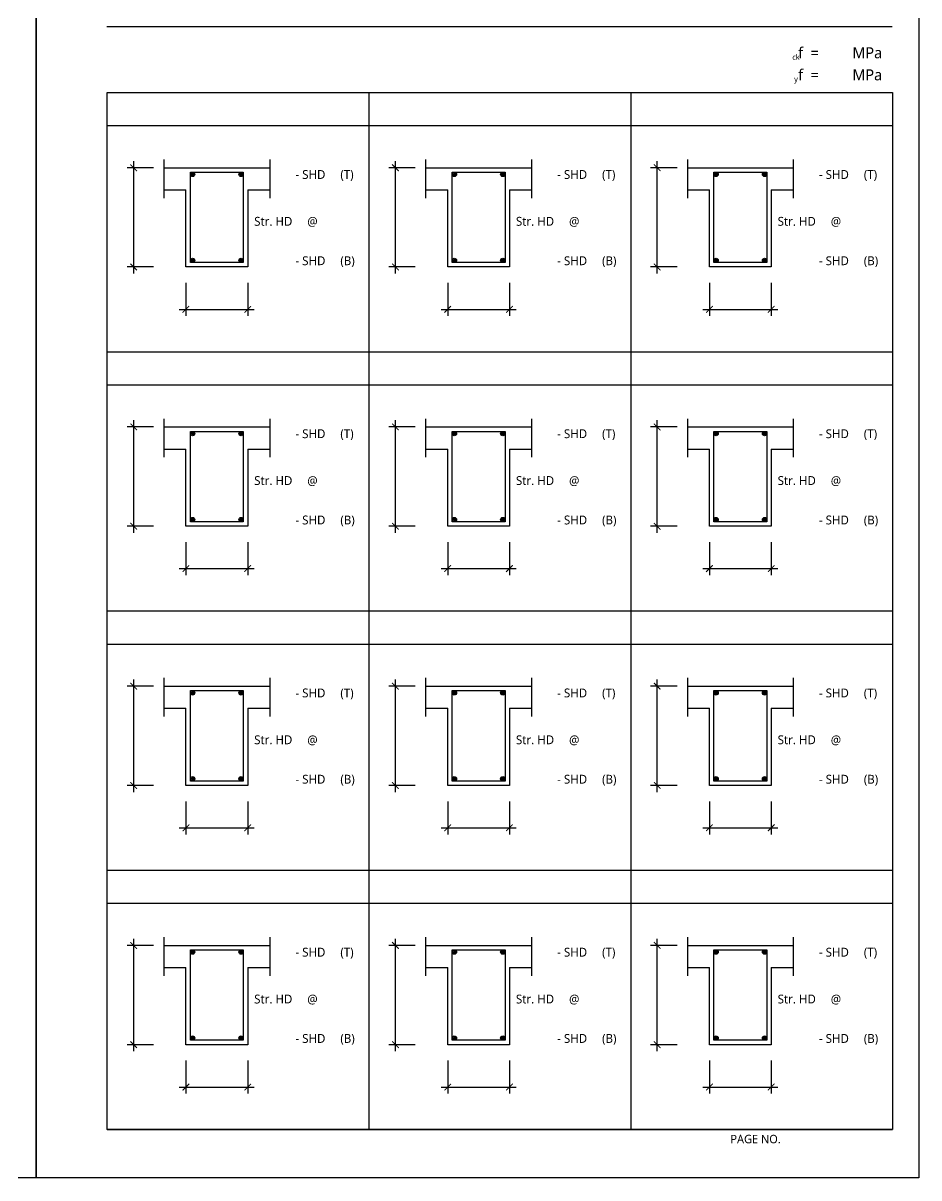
# Model space of a CAD drawing. Extents: x 62919 to 87660, y 70087 to 107139.
# Drawn here: x 70861 to 74923, y 70087 to 75321 of the extents above; entities that cross this region are included whole.
import ezdxf
from ezdxf.enums import TextEntityAlignment as Align

# ---------------------------------------------------------------- set-up
doc = ezdxf.new("R2010")
doc.units = 0
doc.header["$LTSCALE"] = 50
doc.header["$MEASUREMENT"] = 0
doc.header["$PDMODE"] = 3
doc.layers.get('0').update_dxf_attribs({"linetype": 'CONTINUOUS'})
doc.layers.get('DEFPOINTS').update_dxf_attribs({"color": 156, "linetype": 'CONTINUOUS'})
for name, color, linetype in [('2', 2, 'CONTINUOUS'), ('DIM', 7, 'CONTINUOUS'), ('H', 9, 'CONTINUOUS'), ('TEXT', 3, 'CONTINUOUS')]:
    doc.layers.add(name, color=color, linetype=linetype)
doc.styles.add('12', font='malgun.ttf')
doc.styles.get("Standard").update_dxf_attribs({"font": ''})
doc.styles.get('Standard').set_extended_font_data('Hancom Gothic')
doc.dimstyles.get("Standard").update_dxf_attribs({"dimtxt": 40, "dimasz": 50, "dimexe": 0.18, "dimexo": 0.0625, "dimgap": 20, "dimtad": 1, "dimdec": 0, "dimzin": 0, "dimdsep": 46, "dimtxsty": 'Standard', "dimblk1": 'DOTSMALL', "dimblk2": 'DOTSMALL', "dimsah": 1, "dimcen": 0.09, "dimclrd": 7, "dimclre": 7, "dimclrt": 7, "dimadec": 0, "dimazin": 0, "dimtfac": 1, "dimtdec": 4, "dimtofl": 0, "dimtmove": 0, "dimatfit": 3, "dimldrblk": 'DOTSMALL', "dimfxl": 1, "dimtolj": 1, "dimtzin": 0, "dimarcsym": 0})

# ---------------------------------------------------------------- blocks, each defined once
blk = doc.blocks.new('_ArchTick')
at = {"color": 0, "linetype": 'ByBlock', "const_width": 0.15}
blk.add_lwpolyline([(-0.5, -0.5), (0.5, 0.5)], dxfattribs=at)
blk = doc.blocks.new('*D82')
at = {"layer": 'DEFPOINTS', "color": 0, "transparency": 16777216}
for p in [(71599.7, 74143.5), (71879.7, 74143.5), (71879.7, 74023.7)]:
    blk.add_point(p, dxfattribs=at)
at = {"layer": 'DIM', "color": 7, "lineweight": -2, "transparency": 16777216}
for p, q in [((71599.7, 74143.5), (71599.7, 73993.7)), ((71879.7, 74143.5), (71879.7, 73993.7)), ((71569.7, 74023.7), (71909.7, 74023.7))]:
    blk.add_line(p, q, dxfattribs=at)
at = {"layer": 'DIM', "color": 7, "lineweight": -2, "transparency": 16777216, "xscale": 30, "yscale": 30, "zscale": 30, "rotation": 180}
blk.add_blockref('_ArchTick', (71599.7, 74023.7), dxfattribs=at)
at = {"layer": 'DIM', "color": 7, "lineweight": -2, "transparency": 16777216, "xscale": 30, "yscale": 30, "zscale": 30}
blk.add_blockref('_ArchTick', (71879.7, 74023.7), dxfattribs=at)
blk = doc.blocks.new('_DOTSMALL')
at = {"color": 0, "linetype": 'ByBlock', "const_width": 0.5}
blk.add_lwpolyline([(-0.0625, 0, 1), (0.0625, 0, 1)], format="xyb", close=True, dxfattribs=at)
blk = doc.blocks.new('*D83')
at = {"layer": 'DEFPOINTS', "color": 0, "transparency": 16777216}
for p in [(71362.7, 74665.6), (71452.6, 74665.6), (71452.6, 74215.6)]:
    blk.add_point(p, dxfattribs=at)
at = {"layer": 'DIM', "color": 7, "lineweight": -2, "transparency": 16777216}
for p, q in [((71362.7, 74185.6), (71362.7, 74695.6)), ((71452.6, 74665.6), (71332.7, 74665.6)), ((71452.6, 74215.6), (71332.7, 74215.6))]:
    blk.add_line(p, q, dxfattribs=at)
at = {"layer": 'DIM', "color": 7, "lineweight": -2, "transparency": 16777216, "xscale": 30, "yscale": 30, "zscale": 30}
for p, rotation in [((71362.7, 74665.6), 90), ((71362.7, 74215.6), 270)]:
    blk.add_blockref('_ArchTick', p, dxfattribs=dict(at, rotation=rotation))
blk = doc.blocks.new('*D72')
at = {"layer": 'DEFPOINTS', "color": 0, "transparency": 16777216}
for p in [(72786.4, 74143.5), (73066.4, 74143.5), (73066.4, 74023.7)]:
    blk.add_point(p, dxfattribs=at)
at = {"layer": 'DIM', "color": 7, "lineweight": -2, "transparency": 16777216}
for p, q in [((72786.4, 74143.5), (72786.4, 73993.7)), ((73066.4, 74143.5), (73066.4, 73993.7)), ((72756.4, 74023.7), (73096.4, 74023.7))]:
    blk.add_line(p, q, dxfattribs=at)
at = {"layer": 'DIM', "color": 7, "lineweight": -2, "transparency": 16777216, "xscale": 30, "yscale": 30, "zscale": 30, "rotation": 180}
blk.add_blockref('_ArchTick', (72786.4, 74023.7), dxfattribs=at)
at = {"layer": 'DIM', "color": 7, "lineweight": -2, "transparency": 16777216, "xscale": 30, "yscale": 30, "zscale": 30}
blk.add_blockref('_ArchTick', (73066.4, 74023.7), dxfattribs=at)
blk = doc.blocks.new('*D73')
at = {"layer": 'DEFPOINTS', "color": 0, "transparency": 16777216}
for p in [(72549.4, 74665.6), (72639.3, 74665.6), (72639.3, 74215.6)]:
    blk.add_point(p, dxfattribs=at)
at = {"layer": 'DIM', "color": 7, "lineweight": -2, "transparency": 16777216}
for p, q in [((72549.4, 74185.6), (72549.4, 74695.6)), ((72639.3, 74665.6), (72519.4, 74665.6)), ((72639.3, 74215.6), (72519.4, 74215.6))]:
    blk.add_line(p, q, dxfattribs=at)
at = {"layer": 'DIM', "color": 7, "lineweight": -2, "transparency": 16777216, "xscale": 30, "yscale": 30, "zscale": 30}
for p, rotation in [((72549.4, 74665.6), 90), ((72549.4, 74215.6), 270)]:
    blk.add_blockref('_ArchTick', p, dxfattribs=dict(at, rotation=rotation))
blk = doc.blocks.new('*D74')
at = {"layer": 'DEFPOINTS', "color": 0, "transparency": 16777216}
for p in [(73973.1, 74143.5), (74253.1, 74143.5), (74253.1, 74023.7)]:
    blk.add_point(p, dxfattribs=at)
at = {"layer": 'DIM', "color": 7, "lineweight": -2, "transparency": 16777216}
for p, q in [((73973.1, 74143.5), (73973.1, 73993.7)), ((74253.1, 74143.5), (74253.1, 73993.7)), ((73943.1, 74023.7), (74283.1, 74023.7))]:
    blk.add_line(p, q, dxfattribs=at)
at = {"layer": 'DIM', "color": 7, "lineweight": -2, "transparency": 16777216, "xscale": 30, "yscale": 30, "zscale": 30, "rotation": 180}
blk.add_blockref('_ArchTick', (73973.1, 74023.7), dxfattribs=at)
at = {"layer": 'DIM', "color": 7, "lineweight": -2, "transparency": 16777216, "xscale": 30, "yscale": 30, "zscale": 30}
blk.add_blockref('_ArchTick', (74253.1, 74023.7), dxfattribs=at)
blk = doc.blocks.new('*D75')
at = {"layer": 'DEFPOINTS', "color": 0, "transparency": 16777216}
for p in [(73736.1, 74665.6), (73826, 74665.6), (73826, 74215.6)]:
    blk.add_point(p, dxfattribs=at)
at = {"layer": 'DIM', "color": 7, "lineweight": -2, "transparency": 16777216}
for p, q in [((73736.1, 74185.6), (73736.1, 74695.6)), ((73826, 74665.6), (73706.1, 74665.6)), ((73826, 74215.6), (73706.1, 74215.6))]:
    blk.add_line(p, q, dxfattribs=at)
at = {"layer": 'DIM', "color": 7, "lineweight": -2, "transparency": 16777216, "xscale": 30, "yscale": 30, "zscale": 30}
for p, rotation in [((73736.1, 74665.6), 90), ((73736.1, 74215.6), 270)]:
    blk.add_blockref('_ArchTick', p, dxfattribs=dict(at, rotation=rotation))
blk = doc.blocks.new('*D76')
at = {"layer": 'DEFPOINTS', "color": 0, "transparency": 16777216}
for p in [(71599.7, 72968.5), (71879.7, 72968.5), (71879.7, 72848.7)]:
    blk.add_point(p, dxfattribs=at)
at = {"layer": 'DIM', "color": 7, "lineweight": -2, "transparency": 16777216}
for p, q in [((71599.7, 72968.5), (71599.7, 72818.7)), ((71879.7, 72968.5), (71879.7, 72818.7)), ((71569.7, 72848.7), (71909.7, 72848.7))]:
    blk.add_line(p, q, dxfattribs=at)
at = {"layer": 'DIM', "color": 7, "lineweight": -2, "transparency": 16777216, "xscale": 30, "yscale": 30, "zscale": 30, "rotation": 180}
blk.add_blockref('_ArchTick', (71599.7, 72848.7), dxfattribs=at)
at = {"layer": 'DIM', "color": 7, "lineweight": -2, "transparency": 16777216, "xscale": 30, "yscale": 30, "zscale": 30}
blk.add_blockref('_ArchTick', (71879.7, 72848.7), dxfattribs=at)
blk = doc.blocks.new('*D77')
at = {"layer": 'DEFPOINTS', "color": 0, "transparency": 16777216}
for p in [(71362.7, 73490.6), (71452.6, 73490.6), (71452.6, 73040.6)]:
    blk.add_point(p, dxfattribs=at)
at = {"layer": 'DIM', "color": 7, "lineweight": -2, "transparency": 16777216}
for p, q in [((71452.6, 73490.6), (71332.7, 73490.6)), ((71362.7, 73010.6), (71362.7, 73520.6)), ((71452.6, 73040.6), (71332.7, 73040.6))]:
    blk.add_line(p, q, dxfattribs=at)
at = {"layer": 'DIM', "color": 7, "lineweight": -2, "transparency": 16777216, "xscale": 30, "yscale": 30, "zscale": 30}
for p, rotation in [((71362.7, 73490.6), 90), ((71362.7, 73040.6), 270)]:
    blk.add_blockref('_ArchTick', p, dxfattribs=dict(at, rotation=rotation))
blk = doc.blocks.new('*D78')
at = {"layer": 'DEFPOINTS', "color": 0, "transparency": 16777216}
for p in [(72786.4, 72968.5), (73066.4, 72968.5), (73066.4, 72848.7)]:
    blk.add_point(p, dxfattribs=at)
at = {"layer": 'DIM', "color": 7, "lineweight": -2, "transparency": 16777216}
for p, q in [((72786.4, 72968.5), (72786.4, 72818.7)), ((73066.4, 72968.5), (73066.4, 72818.7)), ((72756.4, 72848.7), (73096.4, 72848.7))]:
    blk.add_line(p, q, dxfattribs=at)
at = {"layer": 'DIM', "color": 7, "lineweight": -2, "transparency": 16777216, "xscale": 30, "yscale": 30, "zscale": 30, "rotation": 180}
blk.add_blockref('_ArchTick', (72786.4, 72848.7), dxfattribs=at)
at = {"layer": 'DIM', "color": 7, "lineweight": -2, "transparency": 16777216, "xscale": 30, "yscale": 30, "zscale": 30}
blk.add_blockref('_ArchTick', (73066.4, 72848.7), dxfattribs=at)
blk = doc.blocks.new('*D79')
at = {"layer": 'DEFPOINTS', "color": 0, "transparency": 16777216}
for p in [(72549.4, 73490.6), (72639.3, 73490.6), (72639.3, 73040.6)]:
    blk.add_point(p, dxfattribs=at)
at = {"layer": 'DIM', "color": 7, "lineweight": -2, "transparency": 16777216}
for p, q in [((72639.3, 73490.6), (72519.4, 73490.6)), ((72549.4, 73010.6), (72549.4, 73520.6)), ((72639.3, 73040.6), (72519.4, 73040.6))]:
    blk.add_line(p, q, dxfattribs=at)
at = {"layer": 'DIM', "color": 7, "lineweight": -2, "transparency": 16777216, "xscale": 30, "yscale": 30, "zscale": 30}
for p, rotation in [((72549.4, 73490.6), 90), ((72549.4, 73040.6), 270)]:
    blk.add_blockref('_ArchTick', p, dxfattribs=dict(at, rotation=rotation))
blk = doc.blocks.new('*D80')
at = {"layer": 'DEFPOINTS', "color": 0, "transparency": 16777216}
for p in [(73973.1, 72968.5), (74253.1, 72968.5), (74253.1, 72848.7)]:
    blk.add_point(p, dxfattribs=at)
at = {"layer": 'DIM', "color": 7, "lineweight": -2, "transparency": 16777216}
for p, q in [((73973.1, 72968.5), (73973.1, 72818.7)), ((74253.1, 72968.5), (74253.1, 72818.7)), ((73943.1, 72848.7), (74283.1, 72848.7))]:
    blk.add_line(p, q, dxfattribs=at)
at = {"layer": 'DIM', "color": 7, "lineweight": -2, "transparency": 16777216, "xscale": 30, "yscale": 30, "zscale": 30, "rotation": 180}
blk.add_blockref('_ArchTick', (73973.1, 72848.7), dxfattribs=at)
at = {"layer": 'DIM', "color": 7, "lineweight": -2, "transparency": 16777216, "xscale": 30, "yscale": 30, "zscale": 30}
blk.add_blockref('_ArchTick', (74253.1, 72848.7), dxfattribs=at)
blk = doc.blocks.new('*D81')
at = {"layer": 'DEFPOINTS', "color": 0, "transparency": 16777216}
for p in [(73736.1, 73490.6), (73826, 73490.6), (73826, 73040.6)]:
    blk.add_point(p, dxfattribs=at)
at = {"layer": 'DIM', "color": 7, "lineweight": -2, "transparency": 16777216}
for p, q in [((73826, 73490.6), (73706.1, 73490.6)), ((73736.1, 73010.6), (73736.1, 73520.6)), ((73826, 73040.6), (73706.1, 73040.6))]:
    blk.add_line(p, q, dxfattribs=at)
at = {"layer": 'DIM', "color": 7, "lineweight": -2, "transparency": 16777216, "xscale": 30, "yscale": 30, "zscale": 30}
for p, rotation in [((73736.1, 73490.6), 90), ((73736.1, 73040.6), 270)]:
    blk.add_blockref('_ArchTick', p, dxfattribs=dict(at, rotation=rotation))
blk = doc.blocks.new('*D60')
at = {"layer": 'DEFPOINTS', "color": 0, "transparency": 16777216}
for p in [(71599.7, 71793.5), (71879.7, 71793.5), (71879.7, 71673.7)]:
    blk.add_point(p, dxfattribs=at)
at = {"layer": 'DIM', "color": 7, "lineweight": -2, "transparency": 16777216}
for p, q in [((71599.7, 71793.5), (71599.7, 71643.7)), ((71879.7, 71793.5), (71879.7, 71643.7)), ((71569.7, 71673.7), (71909.7, 71673.7))]:
    blk.add_line(p, q, dxfattribs=at)
at = {"layer": 'DIM', "color": 7, "lineweight": -2, "transparency": 16777216, "xscale": 30, "yscale": 30, "zscale": 30, "rotation": 180}
blk.add_blockref('_ArchTick', (71599.7, 71673.7), dxfattribs=at)
at = {"layer": 'DIM', "color": 7, "lineweight": -2, "transparency": 16777216, "xscale": 30, "yscale": 30, "zscale": 30}
blk.add_blockref('_ArchTick', (71879.7, 71673.7), dxfattribs=at)
blk = doc.blocks.new('*D61')
at = {"layer": 'DEFPOINTS', "color": 0, "transparency": 16777216}
for p in [(71362.7, 72315.6), (71452.6, 72315.6), (71452.6, 71865.6)]:
    blk.add_point(p, dxfattribs=at)
at = {"layer": 'DIM', "color": 7, "lineweight": -2, "transparency": 16777216}
for p, q in [((71362.7, 71835.6), (71362.7, 72345.6)), ((71452.6, 72315.6), (71332.7, 72315.6)), ((71452.6, 71865.6), (71332.7, 71865.6))]:
    blk.add_line(p, q, dxfattribs=at)
at = {"layer": 'DIM', "color": 7, "lineweight": -2, "transparency": 16777216, "xscale": 30, "yscale": 30, "zscale": 30}
for p, rotation in [((71362.7, 72315.6), 90), ((71362.7, 71865.6), 270)]:
    blk.add_blockref('_ArchTick', p, dxfattribs=dict(at, rotation=rotation))
blk = doc.blocks.new('*D62')
at = {"layer": 'DEFPOINTS', "color": 0, "transparency": 16777216}
for p in [(72786.4, 71793.5), (73066.4, 71793.5), (73066.4, 71673.7)]:
    blk.add_point(p, dxfattribs=at)
at = {"layer": 'DIM', "color": 7, "lineweight": -2, "transparency": 16777216}
for p, q in [((72786.4, 71793.5), (72786.4, 71643.7)), ((73066.4, 71793.5), (73066.4, 71643.7)), ((72756.4, 71673.7), (73096.4, 71673.7))]:
    blk.add_line(p, q, dxfattribs=at)
at = {"layer": 'DIM', "color": 7, "lineweight": -2, "transparency": 16777216, "xscale": 30, "yscale": 30, "zscale": 30, "rotation": 180}
blk.add_blockref('_ArchTick', (72786.4, 71673.7), dxfattribs=at)
at = {"layer": 'DIM', "color": 7, "lineweight": -2, "transparency": 16777216, "xscale": 30, "yscale": 30, "zscale": 30}
blk.add_blockref('_ArchTick', (73066.4, 71673.7), dxfattribs=at)
blk = doc.blocks.new('*D63')
at = {"layer": 'DEFPOINTS', "color": 0, "transparency": 16777216}
for p in [(72549.4, 72315.6), (72639.3, 72315.6), (72639.3, 71865.6)]:
    blk.add_point(p, dxfattribs=at)
at = {"layer": 'DIM', "color": 7, "lineweight": -2, "transparency": 16777216}
for p, q in [((72549.4, 71835.6), (72549.4, 72345.6)), ((72639.3, 72315.6), (72519.4, 72315.6)), ((72639.3, 71865.6), (72519.4, 71865.6))]:
    blk.add_line(p, q, dxfattribs=at)
at = {"layer": 'DIM', "color": 7, "lineweight": -2, "transparency": 16777216, "xscale": 30, "yscale": 30, "zscale": 30}
for p, rotation in [((72549.4, 72315.6), 90), ((72549.4, 71865.6), 270)]:
    blk.add_blockref('_ArchTick', p, dxfattribs=dict(at, rotation=rotation))
blk = doc.blocks.new('*D64')
at = {"layer": 'DEFPOINTS', "color": 0, "transparency": 16777216}
for p in [(73973.1, 71793.5), (74253.1, 71793.5), (74253.1, 71673.7)]:
    blk.add_point(p, dxfattribs=at)
at = {"layer": 'DIM', "color": 7, "lineweight": -2, "transparency": 16777216}
for p, q in [((73973.1, 71793.5), (73973.1, 71643.7)), ((74253.1, 71793.5), (74253.1, 71643.7)), ((73943.1, 71673.7), (74283.1, 71673.7))]:
    blk.add_line(p, q, dxfattribs=at)
at = {"layer": 'DIM', "color": 7, "lineweight": -2, "transparency": 16777216, "xscale": 30, "yscale": 30, "zscale": 30, "rotation": 180}
blk.add_blockref('_ArchTick', (73973.1, 71673.7), dxfattribs=at)
at = {"layer": 'DIM', "color": 7, "lineweight": -2, "transparency": 16777216, "xscale": 30, "yscale": 30, "zscale": 30}
blk.add_blockref('_ArchTick', (74253.1, 71673.7), dxfattribs=at)
blk = doc.blocks.new('*D65')
at = {"layer": 'DEFPOINTS', "color": 0, "transparency": 16777216}
for p in [(73736.1, 72315.6), (73826, 72315.6), (73826, 71865.6)]:
    blk.add_point(p, dxfattribs=at)
at = {"layer": 'DIM', "color": 7, "lineweight": -2, "transparency": 16777216}
for p, q in [((73736.1, 71835.6), (73736.1, 72345.6)), ((73826, 72315.6), (73706.1, 72315.6)), ((73826, 71865.6), (73706.1, 71865.6))]:
    blk.add_line(p, q, dxfattribs=at)
at = {"layer": 'DIM', "color": 7, "lineweight": -2, "transparency": 16777216, "xscale": 30, "yscale": 30, "zscale": 30}
for p, rotation in [((73736.1, 72315.6), 90), ((73736.1, 71865.6), 270)]:
    blk.add_blockref('_ArchTick', p, dxfattribs=dict(at, rotation=rotation))
blk = doc.blocks.new('*D66')
at = {"layer": 'DEFPOINTS', "color": 0, "transparency": 16777216}
for p in [(71599.7, 70618.5), (71879.7, 70618.5), (71879.7, 70498.7)]:
    blk.add_point(p, dxfattribs=at)
at = {"layer": 'DIM', "color": 7, "lineweight": -2, "transparency": 16777216}
for p, q in [((71599.7, 70618.5), (71599.7, 70468.7)), ((71879.7, 70618.5), (71879.7, 70468.7)), ((71569.7, 70498.7), (71909.7, 70498.7))]:
    blk.add_line(p, q, dxfattribs=at)
at = {"layer": 'DIM', "color": 7, "lineweight": -2, "transparency": 16777216, "xscale": 30, "yscale": 30, "zscale": 30, "rotation": 180}
blk.add_blockref('_ArchTick', (71599.7, 70498.7), dxfattribs=at)
at = {"layer": 'DIM', "color": 7, "lineweight": -2, "transparency": 16777216, "xscale": 30, "yscale": 30, "zscale": 30}
blk.add_blockref('_ArchTick', (71879.7, 70498.7), dxfattribs=at)
blk = doc.blocks.new('*D67')
at = {"layer": 'DEFPOINTS', "color": 0, "transparency": 16777216}
for p in [(71362.7, 71140.6), (71452.6, 71140.6), (71452.6, 70690.6)]:
    blk.add_point(p, dxfattribs=at)
at = {"layer": 'DIM', "color": 7, "lineweight": -2, "transparency": 16777216}
for p, q in [((71452.6, 71140.6), (71332.7, 71140.6)), ((71362.7, 70660.6), (71362.7, 71170.6)), ((71452.6, 70690.6), (71332.7, 70690.6))]:
    blk.add_line(p, q, dxfattribs=at)
at = {"layer": 'DIM', "color": 7, "lineweight": -2, "transparency": 16777216, "xscale": 30, "yscale": 30, "zscale": 30}
for p, rotation in [((71362.7, 71140.6), 90), ((71362.7, 70690.6), 270)]:
    blk.add_blockref('_ArchTick', p, dxfattribs=dict(at, rotation=rotation))
blk = doc.blocks.new('*D68')
at = {"layer": 'DEFPOINTS', "color": 0, "transparency": 16777216}
for p in [(72786.4, 70618.5), (73066.4, 70618.5), (73066.4, 70498.7)]:
    blk.add_point(p, dxfattribs=at)
at = {"layer": 'DIM', "color": 7, "lineweight": -2, "transparency": 16777216}
for p, q in [((72786.4, 70618.5), (72786.4, 70468.7)), ((73066.4, 70618.5), (73066.4, 70468.7)), ((72756.4, 70498.7), (73096.4, 70498.7))]:
    blk.add_line(p, q, dxfattribs=at)
at = {"layer": 'DIM', "color": 7, "lineweight": -2, "transparency": 16777216, "xscale": 30, "yscale": 30, "zscale": 30, "rotation": 180}
blk.add_blockref('_ArchTick', (72786.4, 70498.7), dxfattribs=at)
at = {"layer": 'DIM', "color": 7, "lineweight": -2, "transparency": 16777216, "xscale": 30, "yscale": 30, "zscale": 30}
blk.add_blockref('_ArchTick', (73066.4, 70498.7), dxfattribs=at)
blk = doc.blocks.new('*D69')
at = {"layer": 'DEFPOINTS', "color": 0, "transparency": 16777216}
for p in [(72549.4, 71140.6), (72639.3, 71140.6), (72639.3, 70690.6)]:
    blk.add_point(p, dxfattribs=at)
at = {"layer": 'DIM', "color": 7, "lineweight": -2, "transparency": 16777216}
for p, q in [((72639.3, 71140.6), (72519.4, 71140.6)), ((72549.4, 70660.6), (72549.4, 71170.6)), ((72639.3, 70690.6), (72519.4, 70690.6))]:
    blk.add_line(p, q, dxfattribs=at)
at = {"layer": 'DIM', "color": 7, "lineweight": -2, "transparency": 16777216, "xscale": 30, "yscale": 30, "zscale": 30}
for p, rotation in [((72549.4, 71140.6), 90), ((72549.4, 70690.6), 270)]:
    blk.add_blockref('_ArchTick', p, dxfattribs=dict(at, rotation=rotation))
blk = doc.blocks.new('*D70')
at = {"layer": 'DEFPOINTS', "color": 0, "transparency": 16777216}
for p in [(73973.1, 70618.5), (74253.1, 70618.5), (74253.1, 70498.7)]:
    blk.add_point(p, dxfattribs=at)
at = {"layer": 'DIM', "color": 7, "lineweight": -2, "transparency": 16777216}
for p, q in [((73973.1, 70618.5), (73973.1, 70468.7)), ((74253.1, 70618.5), (74253.1, 70468.7)), ((73943.1, 70498.7), (74283.1, 70498.7))]:
    blk.add_line(p, q, dxfattribs=at)
at = {"layer": 'DIM', "color": 7, "lineweight": -2, "transparency": 16777216, "xscale": 30, "yscale": 30, "zscale": 30, "rotation": 180}
blk.add_blockref('_ArchTick', (73973.1, 70498.7), dxfattribs=at)
at = {"layer": 'DIM', "color": 7, "lineweight": -2, "transparency": 16777216, "xscale": 30, "yscale": 30, "zscale": 30}
blk.add_blockref('_ArchTick', (74253.1, 70498.7), dxfattribs=at)
blk = doc.blocks.new('*D71')
at = {"layer": 'DEFPOINTS', "color": 0, "transparency": 16777216}
for p in [(73736.1, 71140.6), (73826, 71140.6), (73826, 70690.6)]:
    blk.add_point(p, dxfattribs=at)
at = {"layer": 'DIM', "color": 7, "lineweight": -2, "transparency": 16777216}
for p, q in [((73826, 71140.6), (73706.1, 71140.6)), ((73736.1, 70660.6), (73736.1, 71170.6)), ((73826, 70690.6), (73706.1, 70690.6))]:
    blk.add_line(p, q, dxfattribs=at)
at = {"layer": 'DIM', "color": 7, "lineweight": -2, "transparency": 16777216, "xscale": 30, "yscale": 30, "zscale": 30}
for p, rotation in [((73736.1, 71140.6), 90), ((73736.1, 70690.6), 270)]:
    blk.add_blockref('_ArchTick', p, dxfattribs=dict(at, rotation=rotation))

msp = doc.modelspace()

# ---------------------------------------------------------------- linework, layer by layer
for p, q in [((71241.4, 75305.9), (74801.4, 75305.9)), ((71242.7, 75006.8), (74802.7, 75006.8)), ((71242.7, 73831.8), (71242.7, 75006.8)), ((72429.4, 75006.8), (72429.4, 73831.8)), ((73616.1, 75006.8), (73616.1, 73831.8)), ((74802.7, 75006.8), (74802.7, 73831.8)), ((71242.7, 74856.8), (74802.7, 74856.8)), ((71499.7, 74665.6), (71979.7, 74665.6)), ((72686.4, 74665.6), (73166.4, 74665.6)), ((73873.1, 74665.6), (74353.1, 74665.6)), ((71499.7, 74565.6), (71599.7, 74565.6)), ((71599.7, 74215.6), (71599.7, 74565.6)), ((71879.7, 74565.6), (71979.7, 74565.6)), ((71879.7, 74565.6), (71879.7, 74215.6)), ((72686.4, 74565.6), (72786.4, 74565.6)), ((72786.4, 74215.6), (72786.4, 74565.6)), ((73066.4, 74565.6), (73166.4, 74565.6)), ((73066.4, 74565.6), (73066.4, 74215.6)), ((73873.1, 74565.6), (73973.1, 74565.6)), ((73973.1, 74215.6), (73973.1, 74565.6)), ((74253.1, 74565.6), (74353.1, 74565.6)), ((74253.1, 74565.6), (74253.1, 74215.6)), ((71879.7, 74215.6), (71599.7, 74215.6)), ((73066.4, 74215.6), (72786.4, 74215.6)), ((74253.1, 74215.6), (73973.1, 74215.6)), ((71242.7, 73831.8), (74802.7, 73831.8)), ((71242.7, 73831.8), (74802.7, 73831.8)), ((71242.7, 72656.8), (71242.7, 73831.8)), ((72429.4, 73831.8), (72429.4, 72656.8)), ((73616.1, 73831.8), (73616.1, 72656.8)), ((74802.7, 73831.8), (74802.7, 72656.8)), ((71242.7, 73681.8), (74802.7, 73681.8)), ((71499.7, 73490.6), (71979.7, 73490.6)), ((72686.4, 73490.6), (73166.4, 73490.6)), ((73873.1, 73490.6), (74353.1, 73490.6)), ((71499.7, 73390.6), (71599.7, 73390.6)), ((71599.7, 73040.6), (71599.7, 73390.6)), ((71879.7, 73390.6), (71979.7, 73390.6)), ((71879.7, 73390.6), (71879.7, 73040.6)), ((72686.4, 73390.6), (72786.4, 73390.6)), ((72786.4, 73040.6), (72786.4, 73390.6)), ((73066.4, 73390.6), (73166.4, 73390.6)), ((73066.4, 73390.6), (73066.4, 73040.6)), ((73873.1, 73390.6), (73973.1, 73390.6)), ((73973.1, 73040.6), (73973.1, 73390.6)), ((74253.1, 73390.6), (74353.1, 73390.6)), ((74253.1, 73390.6), (74253.1, 73040.6)), ((71879.7, 73040.6), (71599.7, 73040.6)), ((73066.4, 73040.6), (72786.4, 73040.6)), ((74253.1, 73040.6), (73973.1, 73040.6)), ((71242.7, 72656.8), (74802.7, 72656.8)), ((71242.7, 72656.8), (74802.7, 72656.8)), ((71242.7, 71481.8), (71242.7, 72656.8)), ((72429.4, 72656.8), (72429.4, 71481.8)), ((73616.1, 72656.8), (73616.1, 71481.8)), ((74802.7, 72656.8), (74802.7, 71481.8)), ((71242.7, 72506.8), (74802.7, 72506.8)), ((71499.7, 72315.6), (71979.7, 72315.6)), ((72686.4, 72315.6), (73166.4, 72315.6)), ((73873.1, 72315.6), (74353.1, 72315.6)), ((71499.7, 72215.6), (71599.7, 72215.6)), ((71599.7, 71865.6), (71599.7, 72215.6)), ((71879.7, 72215.6), (71979.7, 72215.6)), ((71879.7, 72215.6), (71879.7, 71865.6)), ((72686.4, 72215.6), (72786.4, 72215.6)), ((72786.4, 71865.6), (72786.4, 72215.6)), ((73066.4, 72215.6), (73166.4, 72215.6)), ((73066.4, 72215.6), (73066.4, 71865.6)), ((73873.1, 72215.6), (73973.1, 72215.6)), ((73973.1, 71865.6), (73973.1, 72215.6)), ((74253.1, 72215.6), (74353.1, 72215.6)), ((74253.1, 72215.6), (74253.1, 71865.6)), ((71879.7, 71865.6), (71599.7, 71865.6)), ((73066.4, 71865.6), (72786.4, 71865.6)), ((74253.1, 71865.6), (73973.1, 71865.6)), ((71242.7, 71481.8), (74802.7, 71481.8)), ((71242.7, 71481.8), (74802.7, 71481.8)), ((71242.7, 70306.8), (71242.7, 71481.8)), ((72429.4, 71481.8), (72429.4, 70306.8)), ((73616.1, 71481.8), (73616.1, 70306.8)), ((74802.7, 71481.8), (74802.7, 70306.8)), ((71242.7, 71331.8), (74802.7, 71331.8)), ((71499.7, 71140.6), (71979.7, 71140.6)), ((72686.4, 71140.6), (73166.4, 71140.6)), ((73873.1, 71140.6), (74353.1, 71140.6)), ((71499.7, 71040.6), (71599.7, 71040.6)), ((71599.7, 70690.6), (71599.7, 71040.6)), ((71879.7, 71040.6), (71979.7, 71040.6)), ((71879.7, 71040.6), (71879.7, 70690.6)), ((72686.4, 71040.6), (72786.4, 71040.6)), ((72786.4, 70690.6), (72786.4, 71040.6)), ((73066.4, 71040.6), (73166.4, 71040.6)), ((73066.4, 71040.6), (73066.4, 70690.6)), ((73873.1, 71040.6), (73973.1, 71040.6)), ((73973.1, 70690.6), (73973.1, 71040.6)), ((74253.1, 71040.6), (74353.1, 71040.6)), ((74253.1, 71040.6), (74253.1, 70690.6)), ((71879.7, 70690.6), (71599.7, 70690.6)), ((73066.4, 70690.6), (72786.4, 70690.6)), ((74253.1, 70690.6), (73973.1, 70690.6)), ((74801.4, 70305.9), (71241.4, 70305.9)), ((71242.7, 70306.8), (74802.7, 70306.8))]:
    msp.add_line(p, q)
for centre, radius in [((71629.7, 74635.6), 10), ((71629.7, 74635.6), 7), ((71849.7, 74635.6), 10), ((71849.7, 74635.6), 7), ((72816.4, 74635.6), 10), ((72816.4, 74635.6), 7), ((73036.4, 74635.6), 10), ((73036.4, 74635.6), 7), ((74003.1, 74635.6), 10), ((74003.1, 74635.6), 7), ((74223.1, 74635.6), 10), ((74223.1, 74635.6), 7), ((71629.7, 74635.6), 4), ((71629.7, 74635.6), 1), ((71849.7, 74635.6), 4), ((71849.7, 74635.6), 1), ((72816.4, 74635.6), 4), ((72816.4, 74635.6), 1), ((73036.4, 74635.6), 4), ((73036.4, 74635.6), 1), ((74003.1, 74635.6), 4), ((74003.1, 74635.6), 1), ((74223.1, 74635.6), 4), ((74223.1, 74635.6), 1), ((71629.7, 74245.6), 10), ((71629.7, 74245.6), 7), ((71629.7, 74245.6), 4), ((71629.7, 74245.6), 1), ((71849.7, 74245.6), 10), ((71849.7, 74245.6), 7), ((71849.7, 74245.6), 4), ((71849.7, 74245.6), 1), ((72816.4, 74245.6), 10), ((72816.4, 74245.6), 7), ((72816.4, 74245.6), 4), ((72816.4, 74245.6), 1), ((73036.4, 74245.6), 10), ((73036.4, 74245.6), 7), ((73036.4, 74245.6), 4), ((73036.4, 74245.6), 1), ((74003.1, 74245.6), 10), ((74003.1, 74245.6), 7), ((74003.1, 74245.6), 4), ((74003.1, 74245.6), 1), ((74223.1, 74245.6), 10), ((74223.1, 74245.6), 7), ((74223.1, 74245.6), 4), ((74223.1, 74245.6), 1), ((71629.7, 73460.6), 10), ((71629.7, 73460.6), 7), ((71629.7, 73460.6), 4), ((71629.7, 73460.6), 1), ((71849.7, 73460.6), 10), ((71849.7, 73460.6), 7), ((71849.7, 73460.6), 4), ((71849.7, 73460.6), 1), ((72816.4, 73460.6), 10), ((72816.4, 73460.6), 7), ((72816.4, 73460.6), 4), ((72816.4, 73460.6), 1), ((73036.4, 73460.6), 10), ((73036.4, 73460.6), 7), ((73036.4, 73460.6), 4), ((73036.4, 73460.6), 1), ((74003.1, 73460.6), 10), ((74003.1, 73460.6), 7), ((74003.1, 73460.6), 4), ((74003.1, 73460.6), 1), ((74223.1, 73460.6), 10), ((74223.1, 73460.6), 7), ((74223.1, 73460.6), 4), ((74223.1, 73460.6), 1), ((71629.7, 73070.6), 10), ((71629.7, 73070.6), 7), ((71629.7, 73070.6), 4), ((71629.7, 73070.6), 1), ((71849.7, 73070.6), 10), ((71849.7, 73070.6), 7), ((71849.7, 73070.6), 4), ((71849.7, 73070.6), 1), ((72816.4, 73070.6), 10), ((72816.4, 73070.6), 7), ((72816.4, 73070.6), 4), ((72816.4, 73070.6), 1), ((73036.4, 73070.6), 10), ((73036.4, 73070.6), 7), ((73036.4, 73070.6), 4), ((73036.4, 73070.6), 1), ((74003.1, 73070.6), 10), ((74003.1, 73070.6), 7), ((74003.1, 73070.6), 4), ((74003.1, 73070.6), 1), ((74223.1, 73070.6), 10), ((74223.1, 73070.6), 7), ((74223.1, 73070.6), 4), ((74223.1, 73070.6), 1), ((71629.7, 72285.6), 10), ((71629.7, 72285.6), 7), ((71629.7, 72285.6), 4), ((71629.7, 72285.6), 1), ((71849.7, 72285.6), 10), ((71849.7, 72285.6), 7), ((71849.7, 72285.6), 4), ((71849.7, 72285.6), 1), ((72816.4, 72285.6), 10), ((72816.4, 72285.6), 7), ((72816.4, 72285.6), 4), ((72816.4, 72285.6), 1), ((73036.4, 72285.6), 10), ((73036.4, 72285.6), 7), ((73036.4, 72285.6), 4), ((73036.4, 72285.6), 1), ((74003.1, 72285.6), 10), ((74003.1, 72285.6), 7), ((74003.1, 72285.6), 4), ((74003.1, 72285.6), 1), ((74223.1, 72285.6), 10), ((74223.1, 72285.6), 7), ((74223.1, 72285.6), 4), ((74223.1, 72285.6), 1), ((71629.7, 71895.6), 10), ((71629.7, 71895.6), 7), ((71629.7, 71895.6), 4), ((71629.7, 71895.6), 1), ((71849.7, 71895.6), 10), ((71849.7, 71895.6), 7), ((71849.7, 71895.6), 4), ((71849.7, 71895.6), 1), ((72816.4, 71895.6), 10), ((72816.4, 71895.6), 7), ((72816.4, 71895.6), 4), ((72816.4, 71895.6), 1), ((73036.4, 71895.6), 10), ((73036.4, 71895.6), 7), ((73036.4, 71895.6), 4), ((73036.4, 71895.6), 1), ((74003.1, 71895.6), 10), ((74003.1, 71895.6), 7), ((74003.1, 71895.6), 4), ((74003.1, 71895.6), 1), ((74223.1, 71895.6), 10), ((74223.1, 71895.6), 7), ((74223.1, 71895.6), 4), ((74223.1, 71895.6), 1), ((71629.7, 71110.6), 10), ((71629.7, 71110.6), 7), ((71629.7, 71110.6), 4), ((71629.7, 71110.6), 1), ((71849.7, 71110.6), 10), ((71849.7, 71110.6), 7), ((71849.7, 71110.6), 4), ((71849.7, 71110.6), 1), ((72816.4, 71110.6), 10), ((72816.4, 71110.6), 7), ((72816.4, 71110.6), 4), ((72816.4, 71110.6), 1), ((73036.4, 71110.6), 10), ((73036.4, 71110.6), 7), ((73036.4, 71110.6), 4), ((73036.4, 71110.6), 1), ((74003.1, 71110.6), 10), ((74003.1, 71110.6), 7), ((74003.1, 71110.6), 4), ((74003.1, 71110.6), 1), ((74223.1, 71110.6), 10), ((74223.1, 71110.6), 7), ((74223.1, 71110.6), 4), ((74223.1, 71110.6), 1), ((71629.7, 70720.6), 10), ((71629.7, 70720.6), 7), ((71629.7, 70720.6), 4), ((71629.7, 70720.6), 1), ((71849.7, 70720.6), 10), ((71849.7, 70720.6), 7), ((71849.7, 70720.6), 4), ((71849.7, 70720.6), 1), ((72816.4, 70720.6), 10), ((72816.4, 70720.6), 7), ((72816.4, 70720.6), 4), ((72816.4, 70720.6), 1), ((73036.4, 70720.6), 10), ((73036.4, 70720.6), 7), ((73036.4, 70720.6), 4), ((73036.4, 70720.6), 1), ((74003.1, 70720.6), 10), ((74003.1, 70720.6), 7), ((74003.1, 70720.6), 4), ((74003.1, 70720.6), 1), ((74223.1, 70720.6), 10), ((74223.1, 70720.6), 7), ((74223.1, 70720.6), 4), ((74223.1, 70720.6), 1)]:
    msp.add_circle(centre, radius)
at = {"layer": '2'}
for points in [[(71619.7, 74645.6), (71859.7, 74645.6), (71859.7, 74235.6), (71619.7, 74235.6)], [(72806.4, 74645.6), (73046.4, 74645.6), (73046.4, 74235.6), (72806.4, 74235.6)], [(73993.1, 74645.6), (74233.1, 74645.6), (74233.1, 74235.6), (73993.1, 74235.6)], [(71619.7, 73470.6), (71859.7, 73470.6), (71859.7, 73060.6), (71619.7, 73060.6)], [(72806.4, 73470.6), (73046.4, 73470.6), (73046.4, 73060.6), (72806.4, 73060.6)], [(73993.1, 73470.6), (74233.1, 73470.6), (74233.1, 73060.6), (73993.1, 73060.6)], [(71619.7, 72295.6), (71859.7, 72295.6), (71859.7, 71885.6), (71619.7, 71885.6)], [(72806.4, 72295.6), (73046.4, 72295.6), (73046.4, 71885.6), (72806.4, 71885.6)], [(73993.1, 72295.6), (74233.1, 72295.6), (74233.1, 71885.6), (73993.1, 71885.6)], [(71619.7, 71120.6), (71859.7, 71120.6), (71859.7, 70710.6), (71619.7, 70710.6)], [(72806.4, 71120.6), (73046.4, 71120.6), (73046.4, 70710.6), (72806.4, 70710.6)], [(73993.1, 71120.6), (74233.1, 71120.6), (74233.1, 70710.6), (73993.1, 70710.6)]]:
    msp.add_lwpolyline(points, close=True, dxfattribs=at)
at = {"layer": 'DEFPOINTS'}
for points in [[(66920, 75745.9), (70921.4, 75745.9), (70921.4, 70086.8), (66920, 70086.8)], [(70921.4, 75745.9), (74922.7, 75745.9), (74922.7, 70086.8), (70921.4, 70086.8)]]:
    msp.add_lwpolyline(points, close=True, dxfattribs=at)
at = {"layer": 'H'}
for p, q in [((71499.7, 74703.1), (71499.7, 74528.1)), ((71979.7, 74703.1), (71979.7, 74528.1)), ((72686.4, 74703.1), (72686.4, 74528.1)), ((73166.4, 74703.1), (73166.4, 74528.1)), ((73873.1, 74703.1), (73873.1, 74528.1)), ((74353.1, 74703.1), (74353.1, 74528.1)), ((71499.7, 73528.1), (71499.7, 73353.1)), ((71979.7, 73528.1), (71979.7, 73353.1)), ((72686.4, 73528.1), (72686.4, 73353.1)), ((73166.4, 73528.1), (73166.4, 73353.1)), ((73873.1, 73528.1), (73873.1, 73353.1)), ((74353.1, 73528.1), (74353.1, 73353.1)), ((71499.7, 72353.1), (71499.7, 72178.1)), ((71979.7, 72353.1), (71979.7, 72178.1)), ((72686.4, 72353.1), (72686.4, 72178.1)), ((73166.4, 72353.1), (73166.4, 72178.1)), ((73873.1, 72353.1), (73873.1, 72178.1)), ((74353.1, 72353.1), (74353.1, 72178.1)), ((71499.7, 71178.1), (71499.7, 71003.1)), ((71979.7, 71178.1), (71979.7, 71003.1)), ((72686.4, 71178.1), (72686.4, 71003.1)), ((73166.4, 71178.1), (73166.4, 71003.1)), ((73873.1, 71178.1), (73873.1, 71003.1)), ((74353.1, 71178.1), (74353.1, 71003.1))]:
    msp.add_line(p, q, dxfattribs=at)

# ---------------------------------------------------------------- texts
at = {"layer": 'TEXT', "style": '12'}
for s, height, p in [('ck', 25, (74365.6, 75167.3)), ('f  =         MPa', 50, (74565.7, 75186.5)), ('f  =         MPa', 50, (74565.7, 75086.5)), ('y', 25, (74365.6, 75067.3))]:
    msp.add_text(s, height=height, dxfattribs=at).set_placement(p, align=Align.MIDDLE_CENTER)
for s, height, p in [(' - SHD     (T)', 40, (72082.9, 74614.9)), (' - SHD     (T)', 40, (73269.5, 74614.9)), (' - SHD     (T)', 40, (74456.2, 74614.9)), ('Str. HD     @', 40, (71909.1, 74402.6)), ('Str. HD     @', 40, (73095.8, 74402.6)), ('Str. HD     @', 40, (74282.4, 74402.6)), (' - SHD     (B)', 40, (72082.9, 74223.9)), (' - SHD     (B)', 40, (73269.5, 74223.9)), (' - SHD     (B)', 40, (74456.2, 74223.9)), (' - SHD     (T)', 40, (72082.9, 73439.9)), (' - SHD     (T)', 40, (73269.5, 73439.9)), (' - SHD     (T)', 40, (74456.2, 73439.9)), ('Str. HD     @', 40, (71909.1, 73227.6)), ('Str. HD     @', 40, (73095.8, 73227.6)), ('Str. HD     @', 40, (74282.4, 73227.6)), (' - SHD     (B)', 40, (72082.9, 73048.9)), (' - SHD     (B)', 40, (73269.5, 73048.9)), (' - SHD     (B)', 40, (74456.2, 73048.9)), (' - SHD     (T)', 40, (72082.9, 72264.9)), (' - SHD     (T)', 40, (73269.5, 72264.9)), (' - SHD     (T)', 40, (74456.2, 72264.9)), ('Str. HD     @', 40, (71909.1, 72052.6)), ('Str. HD     @', 40, (73095.8, 72052.6)), ('Str. HD     @', 40, (74282.4, 72052.6)), (' - SHD     (B)', 40, (72082.9, 71873.9)), (' - SHD     (B)', 40, (73269.5, 71873.9)), (' - SHD     (B)', 40, (74456.2, 71873.9)), (' - SHD     (T)', 40, (72082.9, 71089.9)), (' - SHD     (T)', 40, (73269.5, 71089.9)), (' - SHD     (T)', 40, (74456.2, 71089.9)), ('Str. HD     @', 40, (71909.1, 70877.6)), ('Str. HD     @', 40, (73095.8, 70877.6)), ('Str. HD     @', 40, (74282.4, 70877.6)), (' - SHD     (B)', 40, (72082.9, 70698.9)), (' - SHD     (B)', 40, (73269.5, 70698.9)), (' - SHD     (B)', 40, (74456.2, 70698.9)), ('PAGE NO.', 38.11, (74068.1, 70243.9))]:
    msp.add_text(s, height=height, dxfattribs=at).set_placement(p)

# ---------------------------------------------------------------- dimensions: what is measured, and where the dimension line sits
at = {"layer": 'DIM'}
for base, p1, p2, picture, middle in [((71362.7, 74665.6), (71452.6, 74215.6), (71452.6, 74665.6), '*D83', (71362.7, 74440.6)), ((72549.4, 74665.6), (72639.3, 74215.6), (72639.3, 74665.6), '*D73', (72549.4, 74440.6)), ((73736.1, 74665.6), (73826, 74215.6), (73826, 74665.6), '*D75', (73736.1, 74440.6)), ((71362.7, 73490.6), (71452.6, 73040.6), (71452.6, 73490.6), '*D77', (71362.7, 73265.6)), ((72549.4, 73490.6), (72639.3, 73040.6), (72639.3, 73490.6), '*D79', (72549.4, 73265.6)), ((73736.1, 73490.6), (73826, 73040.6), (73826, 73490.6), '*D81', (73736.1, 73265.6)), ((71362.7, 72315.6), (71452.6, 71865.6), (71452.6, 72315.6), '*D61', (71362.7, 72090.6)), ((72549.4, 72315.6), (72639.3, 71865.6), (72639.3, 72315.6), '*D63', (72549.4, 72090.6)), ((73736.1, 72315.6), (73826, 71865.6), (73826, 72315.6), '*D65', (73736.1, 72090.6)), ((71362.7, 71140.6), (71452.6, 70690.6), (71452.6, 71140.6), '*D67', (71362.7, 70915.6)), ((72549.4, 71140.6), (72639.3, 70690.6), (72639.3, 71140.6), '*D69', (72549.4, 70915.6)), ((73736.1, 71140.6), (73826, 70690.6), (73826, 71140.6), '*D71', (73736.1, 70915.6))]:
    dim = msp.add_linear_dim(base=base, p1=p1, p2=p2, angle=90, text=' ', dimstyle='Standard', override={"dimasz": 30, "dimexe": 30, "dimexo": 0, "dimtxsty": '12', "dimblk1": 'ArchTick', "dimblk2": 'ArchTick', "dimdle": 30}, dxfattribs=at)
    dim.commit()
    dim.dimension.update_dxf_attribs({"geometry": picture, "text_midpoint": middle})
for base, p1, p2, picture, middle in [((71879.7, 74023.7), (71599.7, 74143.5), (71879.7, 74143.5), '*D82', (71739.7, 74023.7)), ((73066.4, 74023.7), (72786.4, 74143.5), (73066.4, 74143.5), '*D72', (72926.4, 74023.7)), ((74253.1, 74023.7), (73973.1, 74143.5), (74253.1, 74143.5), '*D74', (74113.1, 74023.7)), ((71879.7, 72848.7), (71599.7, 72968.5), (71879.7, 72968.5), '*D76', (71739.7, 72848.7)), ((73066.4, 72848.7), (72786.4, 72968.5), (73066.4, 72968.5), '*D78', (72926.4, 72848.7)), ((74253.1, 72848.7), (73973.1, 72968.5), (74253.1, 72968.5), '*D80', (74113.1, 72848.7)), ((71879.7, 71673.7), (71599.7, 71793.5), (71879.7, 71793.5), '*D60', (71739.7, 71673.7)), ((73066.4, 71673.7), (72786.4, 71793.5), (73066.4, 71793.5), '*D62', (72926.4, 71673.7)), ((74253.1, 71673.7), (73973.1, 71793.5), (74253.1, 71793.5), '*D64', (74113.1, 71673.7)), ((71879.7, 70498.7), (71599.7, 70618.5), (71879.7, 70618.5), '*D66', (71739.7, 70498.7)), ((73066.4, 70498.7), (72786.4, 70618.5), (73066.4, 70618.5), '*D68', (72926.4, 70498.7)), ((74253.1, 70498.7), (73973.1, 70618.5), (74253.1, 70618.5), '*D70', (74113.1, 70498.7))]:
    dim = msp.add_linear_dim(base=base, p1=p1, p2=p2, text=' ', dimstyle='Standard', override={"dimasz": 30, "dimexe": 30, "dimexo": 0, "dimtxsty": '12', "dimblk1": 'ArchTick', "dimblk2": 'ArchTick', "dimdle": 30}, dxfattribs=at)
    dim.commit()
    dim.dimension.update_dxf_attribs({"geometry": picture, "text_midpoint": middle})

doc.saveas('drawing.dxf')
